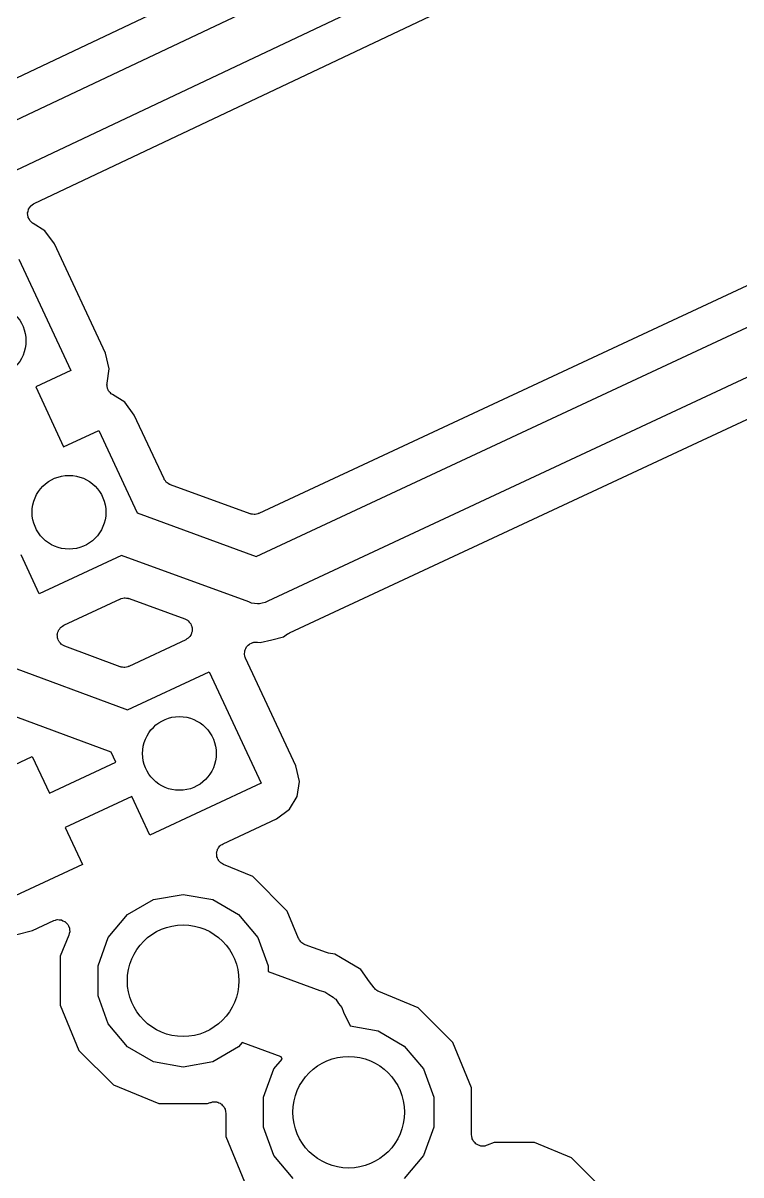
# Model space of a CAD drawing. Extents: x 24 to 196, y -189 to -31.
# Drawn here: x 58.02 to 67.67, y -149.41 to -133.95 of the extents above; entities that cross this region are included whole.
import ezdxf

# ---------------------------------------------------------------- set-up
doc = ezdxf.new("R2010")
doc.units = 0
doc.header["$MEASUREMENT"] = 0
doc.layers.add('BLACK', color=7, linetype='CONTINUOUS')

msp = doc.modelspace()

# ---------------------------------------------------------------- linework, layer by layer
at = {"layer": 'BLACK', "linetype": 'CONTINUOUS'}
for p, q in [((63.0881, -132.245), (54.5104, -136.301)), ((41.186, -143.164), (63.3584, -132.68)), ((63.5684, -133.255), (47.9224, -140.653)), ((58.1678, -136.37), (63.6516, -133.777)), ((74.659, -134.249), (61.1871, -140.532)), ((61.1539, -141.108), (74.9533, -134.672)), ((75.118, -135.268), (61.3091, -141.708)), ((58.0945, -136.444), (58.107, -136.426)), ((58.107, -136.426), (58.1184, -136.407)), ((58.1184, -136.407), (58.122, -136.405)), ((58.122, -136.405), (58.1246, -136.401)), ((58.1246, -136.401), (58.1426, -136.388)), ((58.1426, -136.388), (58.1597, -136.374)), ((58.1597, -136.374), (58.1641, -136.373)), ((58.1641, -136.373), (58.1678, -136.37)), ((58.0806, -136.505), (58.0815, -136.5)), ((58.084, -136.526), (58.0806, -136.505)), ((58.0811, -136.495), (58.0867, -136.474)), ((58.0815, -136.5), (58.0811, -136.495)), ((58.086, -136.548), (58.084, -136.526)), ((58.088, -136.552), (58.086, -136.548)), ((58.0867, -136.474), (58.0909, -136.453)), ((58.0887, -136.557), (58.088, -136.552)), ((58.0992, -136.576), (58.0887, -136.557)), ((58.0909, -136.453), (58.0933, -136.449)), ((58.0933, -136.449), (58.0945, -136.444)), ((58.1086, -136.596), (58.0992, -136.576)), ((58.1119, -136.599), (58.1086, -136.596)), ((58.1141, -136.603), (58.1119, -136.599)), ((58.1306, -136.618), (58.1141, -136.603)), ((58.1462, -136.633), (58.1306, -136.618)), ((58.1504, -136.635), (58.1462, -136.633)), ((58.1539, -136.638), (58.1504, -136.635)), ((58.3125, -136.734), (58.1539, -136.638)), ((58.441, -136.91), (58.3125, -136.734)), ((59.1261, -138.379), (58.441, -136.91)), ((57.9625, -137.116), (58.6603, -138.613)), ((59.1777, -138.59), (59.1261, -138.379)), ((59.1482, -138.782), (59.1777, -138.59)), ((58.6603, -138.613), (58.189, -138.832)), ((61.5979, -142.134), (68.9361, -138.711)), ((58.189, -138.832), (58.564, -139.638)), ((59.1464, -138.802), (59.1484, -138.792)), ((59.149, -138.818), (59.1464, -138.802)), ((59.1484, -138.792), (59.1482, -138.782)), ((59.1493, -138.835), (59.149, -138.818)), ((59.153, -138.844), (59.1493, -138.835)), ((59.1545, -138.854), (59.153, -138.844)), ((59.1625, -138.869), (59.1545, -138.854)), ((59.1685, -138.884), (59.1625, -138.869)), ((59.1751, -138.892), (59.1685, -138.884)), ((59.1799, -138.901), (59.1751, -138.892)), ((59.1924, -138.912), (59.1799, -138.901)), ((59.2034, -138.924), (59.1924, -138.912)), ((59.2122, -138.929), (59.2034, -138.924)), ((59.2197, -138.936), (59.2122, -138.929)), ((59.3859, -139.036), (59.2197, -138.936)), ((59.5145, -139.212), (59.3859, -139.036)), ((59.9138, -140.068), (59.5145, -139.212)), ((58.564, -139.638), (59.036, -139.418)), ((59.036, -139.418), (59.5518, -140.524)), ((59.9176, -140.074), (59.9138, -140.068)), ((59.9199, -140.08), (59.9176, -140.074)), ((59.9327, -140.095), (59.9199, -140.08)), ((59.9442, -140.111), (59.9327, -140.095)), ((59.9496, -140.115), (59.9442, -140.111)), ((59.9539, -140.12), (59.9496, -140.115)), ((59.9712, -140.13), (59.9539, -140.12)), ((59.9875, -140.142), (59.9712, -140.13)), ((59.994, -140.144), (59.9875, -140.142)), ((59.9998, -140.147), (59.994, -140.144)), ((61.0706, -140.537), (59.9998, -140.147)), ((59.5518, -140.524), (61.1539, -141.108)), ((61.0772, -140.538), (61.0706, -140.537)), ((61.0833, -140.541), (61.0772, -140.538)), ((61.1031, -140.543), (61.0833, -140.541)), ((61.1227, -140.546), (61.1031, -140.543)), ((61.1293, -140.545), (61.1227, -140.546)), ((61.136, -140.545), (61.1293, -140.545)), ((61.1552, -140.54), (61.136, -140.545)), ((61.1748, -140.537), (61.1552, -140.54)), ((61.1807, -140.533), (61.1748, -140.537)), ((61.1871, -140.532), (61.1807, -140.533)), ((58.2374, -141.612), (57.9917, -141.085)), ((59.3426, -141.097), (58.2374, -141.612)), ((61.0515, -141.719), (59.3426, -141.097)), ((58.5673, -142.033), (59.3265, -141.679)), ((59.3265, -141.679), (59.333, -141.678)), ((59.333, -141.678), (59.3388, -141.674)), ((59.3388, -141.674), (59.3584, -141.671)), ((59.3584, -141.671), (59.3776, -141.666)), ((59.3776, -141.666), (59.3843, -141.666)), ((59.3843, -141.666), (59.3909, -141.665)), ((59.3909, -141.665), (59.4105, -141.668)), ((59.4105, -141.668), (59.4304, -141.67)), ((59.4304, -141.67), (59.4364, -141.673)), ((59.4364, -141.673), (59.4431, -141.674)), ((59.4431, -141.674), (60.1933, -141.947)), ((61.0882, -141.736), (61.0515, -141.719)), ((61.1284, -141.74), (61.0882, -141.736)), ((61.1682, -141.747), (61.1284, -141.74)), ((61.1817, -141.744), (61.1682, -141.747)), ((61.1953, -141.746), (61.1817, -141.744)), ((61.2343, -141.735), (61.1953, -141.746)), ((61.2741, -141.728), (61.2343, -141.735)), ((61.3091, -141.708), (61.2741, -141.728)), ((60.1933, -141.947), (60.2105, -141.957)), ((60.2105, -141.957), (60.2286, -141.966)), ((60.2286, -141.966), (60.2333, -141.97)), ((60.2333, -141.97), (60.2391, -141.974)), ((60.2391, -141.974), (60.2519, -141.989)), ((60.2519, -141.989), (60.266, -142.003)), ((60.266, -142.003), (60.2688, -142.009)), ((58.4799, -142.158), (58.4817, -142.151)), ((58.4816, -142.178), (58.4799, -142.158)), ((58.4817, -142.151), (58.4818, -142.144)), ((58.4818, -142.144), (58.4885, -142.126)), ((58.4885, -142.126), (58.4936, -142.107)), ((58.4936, -142.107), (58.4977, -142.101)), ((58.4977, -142.101), (58.5002, -142.094)), ((58.5002, -142.094), (58.5128, -142.08)), ((58.5128, -142.08), (58.5239, -142.064)), ((58.5239, -142.064), (58.5298, -142.06)), ((58.5298, -142.06), (58.5345, -142.054)), ((58.5345, -142.054), (58.5514, -142.044)), ((58.5514, -142.044), (58.5673, -142.033)), ((60.2688, -142.009), (60.2731, -142.014)), ((60.2731, -142.014), (60.28, -142.033)), ((60.2754, -142.16), (60.2731, -142.167)), ((60.2793, -142.155), (60.2754, -142.16)), ((60.2844, -142.136), (60.2793, -142.155)), ((60.28, -142.033), (60.2884, -142.051)), ((60.2912, -142.117), (60.2844, -142.136)), ((60.2884, -142.051), (60.2889, -142.058)), ((60.2889, -142.058), (60.2912, -142.064)), ((60.2912, -142.064), (60.2912, -142.084)), ((60.2912, -142.084), (60.293, -142.104)), ((60.293, -142.104), (60.2912, -142.11)), ((60.2912, -142.11), (60.2912, -142.117)), ((61.5184, -142.188), (61.5722, -142.149)), ((61.5722, -142.149), (61.5856, -142.142)), ((61.5856, -142.142), (61.5979, -142.134)), ((58.4814, -142.197), (58.4816, -142.178)), ((58.4838, -142.204), (58.4814, -142.197)), ((58.4845, -142.211), (58.4838, -142.204)), ((58.4927, -142.229), (58.4845, -142.211)), ((58.4992, -142.247), (58.4927, -142.229)), ((58.5038, -142.252), (58.4992, -142.247)), ((58.5068, -142.259), (58.5038, -142.252)), ((58.5206, -142.273), (58.5068, -142.259)), ((58.533, -142.288), (58.5206, -142.273)), ((58.5392, -142.291), (58.533, -142.288)), ((58.5443, -142.296), (58.5392, -142.291)), ((58.5619, -142.305), (58.5443, -142.296)), ((58.5786, -142.314), (58.5619, -142.305)), ((59.3223, -142.591), (58.5786, -142.314)), ((60.2056, -142.229), (59.4398, -142.586)), ((60.2219, -142.217), (60.2056, -142.229)), ((60.2391, -142.207), (60.2219, -142.217)), ((60.2434, -142.202), (60.2391, -142.207)), ((60.2489, -142.198), (60.2434, -142.202)), ((60.2603, -142.182), (60.2489, -142.198)), ((60.2731, -142.167), (60.2603, -142.182)), ((61.029, -142.315), (61.0452, -142.301)), ((61.0452, -142.301), (61.0604, -142.286)), ((61.0604, -142.286), (61.065, -142.284)), ((61.065, -142.284), (61.0688, -142.28)), ((61.0688, -142.28), (61.0889, -142.273)), ((61.0889, -142.273), (61.1084, -142.264)), ((61.1084, -142.264), (61.1134, -142.263)), ((61.1134, -142.263), (61.1181, -142.261)), ((61.1181, -142.261), (61.1397, -142.261)), ((61.1397, -142.261), (61.1611, -142.259)), ((61.1611, -142.259), (61.166, -142.26)), ((61.166, -142.26), (61.1711, -142.26)), ((61.1711, -142.26), (61.2044, -142.265)), ((61.2044, -142.265), (61.3624, -142.227)), ((61.3624, -142.227), (61.3625, -142.227)), ((61.3625, -142.227), (61.5184, -142.188)), ((61.3625, -142.227), (61.3625, -142.227)), ((60.9955, -142.414), (60.9988, -142.393)), ((60.9965, -142.419), (60.9955, -142.414)), ((60.996, -142.424), (60.9965, -142.419)), ((61.0016, -142.445), (60.996, -142.424)), ((60.9988, -142.393), (61.0007, -142.371)), ((61.0007, -142.371), (61.0028, -142.367)), ((61.0058, -142.466), (61.0016, -142.445)), ((61.0028, -142.367), (61.0036, -142.362)), ((61.0036, -142.362), (61.0139, -142.343)), ((61.0084, -142.47), (61.0058, -142.466)), ((61.0139, -142.343), (61.023, -142.323)), ((61.023, -142.323), (61.0266, -142.32)), ((61.0266, -142.32), (61.029, -142.315)), ((57.7808, -142.56), (59.4213, -143.169)), ((59.3294, -142.592), (59.3223, -142.591)), ((59.3359, -142.595), (59.3294, -142.592)), ((59.3553, -142.597), (59.3359, -142.595)), ((59.3744, -142.6), (59.3553, -142.597)), ((59.3815, -142.599), (59.3744, -142.6)), ((59.3886, -142.599), (59.3815, -142.599)), ((59.4074, -142.594), (59.3886, -142.599)), ((59.4265, -142.591), (59.4074, -142.594)), ((59.4328, -142.588), (59.4265, -142.591)), ((59.4398, -142.586), (59.4328, -142.588)), ((61.0097, -142.475), (61.0084, -142.47)), ((61.6832, -143.92), (61.0097, -142.475)), ((59.4213, -143.169), (60.5197, -142.657)), ((60.5197, -142.657), (61.2175, -144.153)), ((59.2022, -143.738), (57.6781, -143.172)), ((57.2356, -144.217), (58.1419, -143.794)), ((58.1419, -143.794), (58.3727, -144.289)), ((59.2649, -143.873), (59.2022, -143.738)), ((58.3727, -144.289), (59.2649, -143.873)), ((61.7349, -144.131), (61.6832, -143.92)), ((61.2175, -144.153), (59.7211, -144.851)), ((61.7042, -144.33), (61.7349, -144.131)), ((59.4796, -144.333), (58.5874, -144.749)), ((59.7211, -144.851), (59.4796, -144.333)), ((61.5993, -144.503), (61.7042, -144.33)), ((60.708, -144.966), (61.424, -144.632)), ((61.424, -144.632), (61.5993, -144.503)), ((58.5874, -144.749), (58.8181, -145.244)), ((60.6206, -145.09), (60.6232, -145.081)), ((60.6221, -145.107), (60.6206, -145.09)), ((60.6232, -145.081), (60.6236, -145.071)), ((60.6236, -145.071), (60.63, -145.055)), ((60.63, -145.055), (60.6343, -145.039)), ((60.6343, -145.039), (60.6401, -145.031)), ((60.6401, -145.031), (60.6439, -145.022)), ((60.6439, -145.022), (60.6551, -145.01)), ((60.6551, -145.01), (60.6647, -144.996)), ((60.6647, -144.996), (60.6729, -144.99)), ((60.6729, -144.99), (60.6797, -144.983)), ((60.6797, -144.983), (60.6944, -144.975)), ((60.6944, -144.975), (60.708, -144.966)), ((58.8181, -145.244), (57.9118, -145.667)), ((60.6213, -145.124), (60.6221, -145.107)), ((60.6244, -145.133), (60.6213, -145.124)), ((60.6252, -145.143), (60.6244, -145.133)), ((60.6323, -145.158), (60.6252, -145.143)), ((60.6373, -145.174), (60.6323, -145.158)), ((60.6434, -145.182), (60.6373, -145.174)), ((60.6476, -145.191), (60.6434, -145.182)), ((60.6594, -145.203), (60.6476, -145.191)), ((60.6695, -145.216), (60.6594, -145.203)), ((60.6779, -145.222), (60.6695, -145.216)), ((60.685, -145.229), (60.6779, -145.222)), ((60.7001, -145.236), (60.685, -145.229)), ((60.7141, -145.245), (60.7001, -145.236)), ((61.1055, -145.407), (60.7141, -145.245)), ((61.5699, -145.871), (61.1055, -145.407)), ((59.4242, -145.917), (59.7733, -145.716)), ((59.7733, -145.716), (60.1702, -145.646)), ((60.1702, -145.646), (60.5672, -145.716)), ((60.5672, -145.716), (60.9163, -145.917)), ((61.7221, -146.239), (61.5699, -145.871)), ((58.1456, -146.132), (58.4309, -145.999)), ((58.4309, -145.999), (58.4533, -145.993)), ((58.4533, -145.993), (58.4754, -145.986)), ((58.4754, -145.986), (58.4788, -145.987)), ((58.4788, -145.987), (58.482, -145.986)), ((58.482, -145.986), (58.5051, -145.988)), ((58.5051, -145.988), (58.5283, -145.989)), ((58.5283, -145.989), (58.5314, -145.99)), ((58.5314, -145.99), (58.5347, -145.99)), ((58.5347, -145.99), (58.5557, -146)), ((58.5557, -146), (58.5772, -146.009)), ((58.5772, -146.009), (58.5797, -146.011)), ((58.5797, -146.011), (58.5827, -146.013)), ((58.5827, -146.013), (58.5991, -146.029)), ((59.1651, -146.226), (59.4242, -145.917)), ((60.9163, -145.917), (61.1754, -146.226)), ((57.9344, -146.184), (58.1456, -146.132)), ((58.5991, -146.029), (58.6162, -146.045)), ((58.6162, -146.045), (58.6178, -146.048)), ((58.6178, -146.048), (58.6201, -146.05)), ((58.6201, -146.05), (58.6299, -146.071)), ((58.6299, -146.071), (58.6406, -146.092)), ((58.6411, -146.173), (58.6361, -146.196)), ((58.6406, -146.092), (58.6411, -146.095)), ((58.6411, -146.095), (58.6425, -146.098)), ((58.6471, -146.151), (58.6411, -146.173)), ((58.6425, -146.098), (58.6445, -146.121)), ((58.6445, -146.121), (58.6476, -146.144)), ((58.6476, -146.144), (58.6468, -146.147)), ((58.6468, -146.147), (58.6471, -146.151)), ((58.6361, -146.196), (58.5192, -146.478)), ((59.0272, -146.605), (59.1651, -146.226)), ((61.1754, -146.226), (61.3132, -146.605)), ((61.7275, -146.247), (61.7221, -146.239)), ((61.7309, -146.256), (61.7275, -146.247)), ((61.7416, -146.269), (61.7309, -146.256)), ((61.7506, -146.283), (61.7416, -146.269)), ((61.7585, -146.289), (61.7506, -146.283)), ((61.7649, -146.297), (61.7585, -146.289)), ((61.7793, -146.305), (61.7649, -146.297)), ((61.7926, -146.315), (61.7793, -146.305)), ((61.8021, -146.319), (61.7926, -146.315)), ((61.8107, -146.324), (61.8021, -146.319)), ((62.0954, -146.427), (61.8107, -146.324)), ((58.5192, -146.478), (58.5192, -147.135)), ((62.1103, -146.43), (62.0954, -146.427)), ((62.1246, -146.435), (62.1103, -146.43)), ((62.2096, -146.448), (62.1246, -146.435)), ((62.2849, -146.493), (62.2096, -146.448)), ((59.0272, -147.008), (59.0272, -146.605)), ((61.3132, -146.605), (61.3132, -146.683)), ((62.286, -146.494), (62.2849, -146.493)), ((62.3833, -146.553), (62.286, -146.494)), ((62.3835, -146.553), (62.3833, -146.553)), ((62.3836, -146.553), (62.3835, -146.553)), ((62.5562, -146.657), (62.3836, -146.553)), ((61.3132, -146.683), (62.0093, -146.937)), ((62.6756, -146.82), (62.5562, -146.657)), ((62.0093, -146.937), (62.074, -146.954)), ((62.074, -146.954), (62.1296, -146.993)), ((62.6757, -146.82), (62.6756, -146.82)), ((62.6758, -146.821), (62.6757, -146.82)), ((62.7357, -146.902), (62.6758, -146.821)), ((62.7464, -146.912), (62.7357, -146.902)), ((62.7555, -146.924), (62.7464, -146.912)), ((62.7654, -146.93), (62.7555, -146.924)), ((62.7739, -146.939), (62.7654, -146.93)), ((62.7876, -146.945), (62.7739, -146.939)), ((62.8001, -146.953), (62.7876, -146.945)), ((63.3299, -147.172), (62.8001, -146.953)), ((59.1651, -147.387), (59.0272, -147.008)), ((62.1296, -146.993), (62.1884, -147.027)), ((62.1884, -147.027), (62.2026, -147.044)), ((62.2026, -147.044), (62.2209, -147.056)), ((62.2209, -147.056), (62.2599, -147.112)), ((58.5192, -147.135), (58.7706, -147.742)), ((62.2599, -147.112), (62.3035, -147.164)), ((62.3035, -147.164), (62.3263, -147.227)), ((62.3263, -147.227), (62.4141, -147.414)), ((63.7944, -147.636), (63.3299, -147.172)), ((59.4242, -147.695), (59.1651, -147.387)), ((62.4141, -147.414), (62.7917, -147.481)), ((62.7917, -147.481), (63.1407, -147.683)), ((59.7733, -147.897), (59.4242, -147.695)), ((60.9163, -147.695), (60.5672, -147.897)), ((60.965, -147.637), (60.9163, -147.695)), ((61.4855, -147.827), (60.965, -147.637)), ((63.1407, -147.683), (63.3998, -147.991)), ((64.0457, -148.243), (63.7944, -147.636)), ((58.7706, -147.742), (59.235, -148.206)), ((61.3896, -147.991), (61.5005, -147.859)), ((61.5005, -147.859), (61.4855, -147.827)), ((60.1702, -147.967), (59.7733, -147.897)), ((60.5672, -147.897), (60.1702, -147.967)), ((61.2517, -148.37), (61.3896, -147.991)), ((63.3998, -147.991), (63.5377, -148.37)), ((59.235, -148.206), (59.8418, -148.457)), ((64.0457, -148.876), (64.0457, -148.243)), ((59.8418, -148.457), (60.4986, -148.457)), ((60.4986, -148.457), (60.533, -148.443)), ((60.533, -148.443), (60.5492, -148.44)), ((60.5492, -148.44), (60.5648, -148.434)), ((60.5648, -148.434), (60.5749, -148.434)), ((60.5749, -148.434), (60.5847, -148.432)), ((60.5847, -148.432), (60.6011, -148.434)), ((60.6011, -148.434), (60.6178, -148.434)), ((60.6178, -148.434), (60.6272, -148.437)), ((60.6272, -148.437), (60.6371, -148.439)), ((60.6371, -148.439), (60.6519, -148.446)), ((60.6519, -148.446), (60.6675, -148.452)), ((60.6675, -148.452), (60.6752, -148.458)), ((60.6752, -148.458), (60.6841, -148.463)), ((60.6841, -148.463), (60.6953, -148.475)), ((60.6953, -148.475), (60.708, -148.486)), ((60.708, -148.486), (60.7131, -148.495)), ((60.7131, -148.495), (60.7198, -148.502)), ((60.7198, -148.502), (60.7262, -148.517)), ((61.2517, -148.773), (61.2517, -148.37)), ((63.5377, -148.37), (63.5377, -148.773)), ((60.7262, -148.517), (60.7345, -148.532)), ((60.7345, -148.532), (60.7363, -148.542)), ((60.7363, -148.542), (60.7401, -148.551)), ((60.7401, -148.551), (60.7408, -148.568)), ((60.7408, -148.568), (60.7437, -148.584)), ((60.7437, -148.584), (60.7437, -148.9)), ((61.3896, -149.152), (61.2517, -148.773)), ((63.5377, -148.773), (63.3998, -149.152)), ((60.7437, -148.9), (60.9951, -149.507)), ((64.0486, -148.892), (64.0457, -148.876)), ((64.0493, -148.908), (64.0486, -148.892)), ((64.0532, -148.918), (64.0493, -148.908)), ((64.0549, -148.928), (64.0532, -148.918)), ((64.0632, -148.942), (64.0549, -148.928)), ((64.0696, -148.957), (64.0632, -148.942)), ((64.0763, -148.965), (64.0696, -148.957)), ((64.0814, -148.973), (64.0763, -148.965)), ((64.0941, -148.984), (64.0814, -148.973)), ((64.1053, -148.996), (64.0941, -148.984)), ((64.1142, -149.001), (64.1053, -148.996)), ((64.1219, -149.007), (64.1142, -149.001)), ((64.1375, -149.013), (64.1219, -149.007)), ((64.1523, -149.021), (64.1375, -149.013)), ((64.1622, -149.022), (64.1523, -149.021)), ((64.1716, -149.026), (64.1622, -149.022)), ((64.1883, -149.026), (64.1716, -149.026)), ((64.2047, -149.028), (64.1883, -149.026)), ((64.2145, -149.026), (64.2047, -149.028)), ((64.2246, -149.026), (64.2145, -149.026)), ((64.2402, -149.02), (64.2246, -149.026)), ((64.2564, -149.016), (64.2402, -149.02)), ((64.3489, -148.978), (64.2564, -149.016)), ((64.8895, -148.978), (64.3489, -148.978)), ((65.3889, -149.185), (64.8895, -148.978)), ((61.6487, -149.461), (61.3896, -149.152)), ((63.3998, -149.152), (63.1407, -149.461)), ((65.7712, -149.567), (65.3889, -149.185))]:
    msp.add_line(p, q, dxfattribs=at)
at = {"layer": 'BLACK'}
for centre, radius in [((57.5633, -138.213), 0.4953), ((58.6367, -140.515), 0.4953), ((60.1204, -143.754), 0.4953), ((60.1702, -146.806), 0.7493), ((62.3947, -148.572), 0.7493)]:
    msp.add_circle(centre, radius, dxfattribs=at)

doc.saveas('drawing.dxf')
